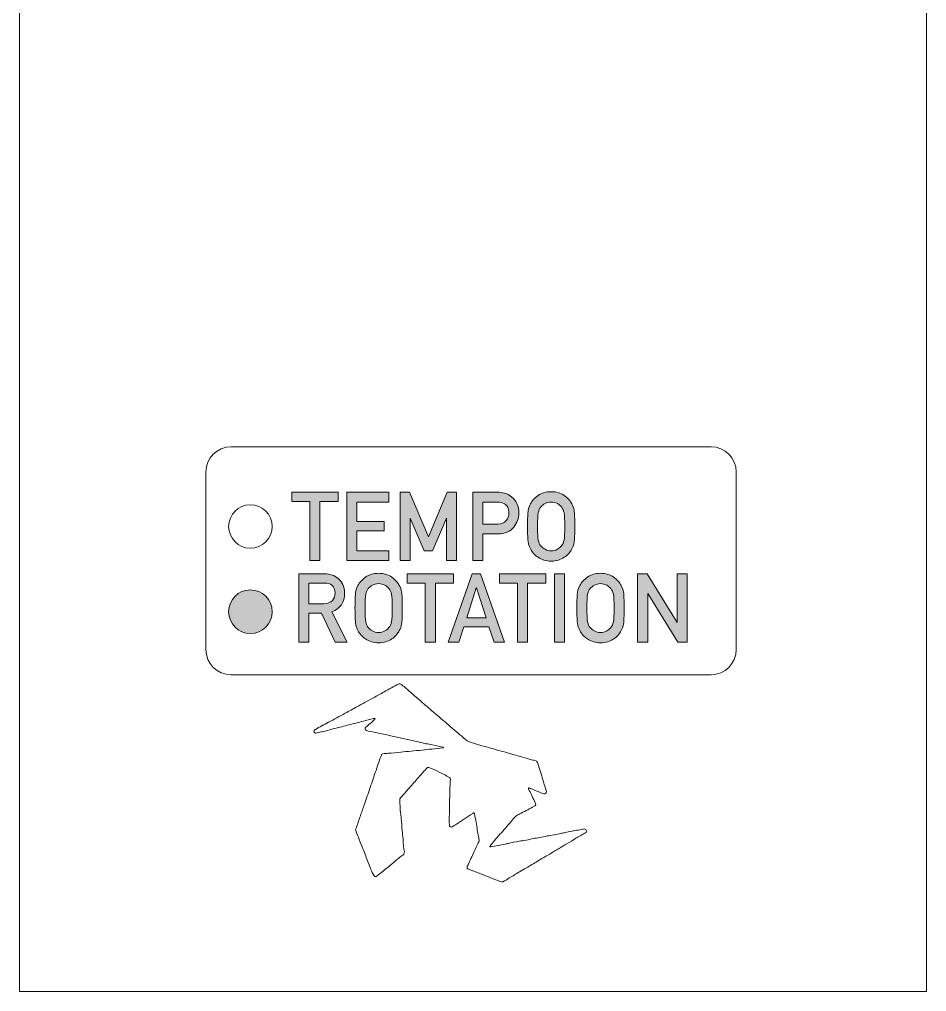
# Model space of a CAD drawing. Header units: millimetres. Extents: x -4 to 26, y -121 to 7.
# Drawn here: x -4.27 to 25.73, y -121.13 to -89.01 of the extents above; entities that cross this region are included whole.
import ezdxf

# ---------------------------------------------------------------- set-up
doc = ezdxf.new("R2010")
doc.units = ezdxf.units.MM
doc.header["$MEASUREMENT"] = 0
doc.layers.add('Layer 1', color=7, linetype='Continuous', lineweight=0)

# ---------------------------------------------------------------- blocks, each defined once
blk = doc.blocks.new('Block_9')
at = {"layer": 'Layer 1', "true_color": 0x231f20, "transparency": 33554687}
h = blk.add_hatch(color=250, dxfattribs=at)
h.dxf.hatch_style = 2
edge = h.paths.add_edge_path()
edge.add_spline(control_points=[(5.338, -104.933), (5.338, -104.933), (4.738, -104.933), (4.738, -104.933), (4.738, -104.933), (4.738, -104.63), (4.738, -104.63), (4.738, -104.63), (6.27, -104.63), (6.27, -104.63), (6.27, -104.63), (6.27, -104.933), (6.27, -104.933), (6.27, -104.933), (5.67, -104.933), (5.67, -104.933), (5.67, -104.933), (5.67, -106.89), (5.67, -106.89), (5.67, -106.89), (5.338, -106.89), (5.338, -106.89), (5.338, -106.89), (5.338, -104.933), (5.338, -104.933)], knot_values=[0, 0, 0, 0, 1, 1, 1, 2, 2, 2, 3, 3, 3, 4, 4, 4, 5, 5, 5, 6, 6, 6, 7, 7, 7, 8, 8, 8, 8], degree=3, periodic=0)
h = blk.add_hatch(color=250, dxfattribs=at)
h.dxf.hatch_style = 2
edge = h.paths.add_edge_path()
edge.add_spline(control_points=[(6.554, -104.63), (6.554, -104.63), (7.952, -104.63), (7.952, -104.63), (7.952, -104.63), (7.952, -104.952), (7.952, -104.952), (7.952, -104.952), (6.885, -104.952), (6.885, -104.952), (6.885, -104.952), (6.885, -105.599), (6.885, -105.599), (6.885, -105.599), (7.796, -105.599), (7.796, -105.599), (7.796, -105.599), (7.796, -105.903), (7.796, -105.903), (7.796, -105.903), (6.885, -105.903), (6.885, -105.903), (6.885, -105.903), (6.885, -106.568), (6.885, -106.568), (6.885, -106.568), (7.952, -106.568), (7.952, -106.568), (7.952, -106.568), (7.952, -106.89), (7.952, -106.89), (7.952, -106.89), (6.554, -106.89), (6.554, -106.89), (6.554, -106.89), (6.554, -104.63), (6.554, -104.63)], knot_values=[0, 0, 0, 0, 1, 1, 1, 2, 2, 2, 3, 3, 3, 4, 4, 4, 5, 5, 5, 6, 6, 6, 7, 7, 7, 8, 8, 8, 9, 9, 9, 10, 10, 10, 11, 11, 11, 12, 12, 12, 12], degree=3, periodic=0)
h = blk.add_hatch(color=250, dxfattribs=at)
h.dxf.hatch_style = 2
edge = h.paths.add_edge_path()
edge.add_spline(control_points=[(8.32, -104.63), (8.32, -104.63), (8.632, -104.63), (8.632, -104.63), (8.632, -104.63), (9.26, -106.103), (9.26, -106.103), (9.26, -106.103), (9.875, -104.63), (9.875, -104.63), (9.875, -104.63), (10.189, -104.63), (10.189, -104.63), (10.189, -104.63), (10.189, -106.89), (10.189, -106.89), (10.189, -106.89), (9.857, -106.89), (9.857, -106.89), (9.857, -106.89), (9.857, -105.481), (9.857, -105.481), (9.857, -105.481), (9.85, -105.481), (9.85, -105.481), (9.85, -105.481), (9.392, -106.566), (9.392, -106.566), (9.392, -106.566), (9.115, -106.566), (9.115, -106.566), (9.115, -106.566), (8.657, -105.481), (8.657, -105.481), (8.657, -105.481), (8.651, -105.481), (8.651, -105.481), (8.651, -105.481), (8.651, -106.89), (8.651, -106.89), (8.651, -106.89), (8.32, -106.89), (8.32, -106.89), (8.32, -106.89), (8.32, -104.63), (8.32, -104.63)], knot_values=[0, 0, 0, 0, 1, 1, 1, 2, 2, 2, 3, 3, 3, 4, 4, 4, 5, 5, 5, 6, 6, 6, 7, 7, 7, 8, 8, 8, 9, 9, 9, 10, 10, 10, 11, 11, 11, 12, 12, 12, 13, 13, 13, 14, 14, 14, 15, 15, 15, 15], degree=3, periodic=0)
h = blk.add_hatch(color=250, dxfattribs=at)
h.dxf.hatch_style = 2
edge = h.paths.add_edge_path()
edge.add_spline(control_points=[(11.057, -105.686), (11.057, -105.686), (11.549, -105.686), (11.549, -105.686), (11.672, -105.684), (11.765, -105.644), (11.827, -105.567), (11.887, -105.493), (11.916, -105.41), (11.916, -105.318), (11.916, -105.242), (11.904, -105.178), (11.88, -105.127), (11.855, -105.08), (11.82, -105.043), (11.775, -105.016), (11.706, -104.971), (11.627, -104.95), (11.537, -104.952), (11.537, -104.952), (11.057, -104.952), (11.057, -104.952), (11.057, -104.952), (11.057, -105.686), (11.057, -105.686)], knot_values=[0, 0, 0, 0, 1, 1, 1, 2, 2, 2, 3, 3, 3, 4, 4, 4, 5, 5, 5, 6, 6, 6, 7, 7, 7, 8, 8, 8, 8], degree=3, periodic=0)
edge = h.paths.add_edge_path()
edge.add_spline(control_points=[(10.726, -104.63), (10.726, -104.63), (11.519, -104.63), (11.519, -104.63), (11.605, -104.63), (11.689, -104.638), (11.769, -104.655), (11.849, -104.676), (11.93, -104.721), (12.012, -104.788), (12.081, -104.839), (12.137, -104.911), (12.18, -105.005), (12.225, -105.096), (12.248, -105.204), (12.248, -105.328), (12.248, -105.495), (12.19, -105.647), (12.076, -105.785), (11.959, -105.929), (11.788, -106.004), (11.562, -106.008), (11.562, -106.008), (11.057, -106.008), (11.057, -106.008), (11.057, -106.008), (11.057, -106.89), (11.057, -106.89), (11.057, -106.89), (10.726, -106.89), (10.726, -106.89), (10.726, -106.89), (10.726, -104.63), (10.726, -104.63)], knot_values=[0, 0, 0, 0, 1, 1, 1, 2, 2, 2, 3, 3, 3, 4, 4, 4, 5, 5, 5, 6, 6, 6, 7, 7, 7, 8, 8, 8, 9, 9, 9, 10, 10, 10, 11, 11, 11, 11], degree=3, periodic=0)
h = blk.add_hatch(color=250, dxfattribs=at)
h.dxf.hatch_style = 2
edge = h.paths.add_edge_path()
edge.add_spline(control_points=[(12.865, -105.76), (12.865, -105.983), (12.873, -106.133), (12.889, -106.212), (12.903, -106.291), (12.931, -106.355), (12.975, -106.403), (13.009, -106.45), (13.056, -106.488), (13.113, -106.516), (13.169, -106.551), (13.236, -106.568), (13.314, -106.568), (13.393, -106.568), (13.462, -106.551), (13.52, -106.516), (13.575, -106.488), (13.62, -106.45), (13.653, -106.403), (13.696, -106.355), (13.726, -106.291), (13.741, -106.212), (13.757, -106.133), (13.764, -105.983), (13.764, -105.76), (13.764, -105.537), (13.757, -105.386), (13.741, -105.305), (13.726, -105.228), (13.696, -105.166), (13.653, -105.117), (13.62, -105.07), (13.575, -105.031), (13.52, -105), (13.462, -104.97), (13.393, -104.954), (13.314, -104.952), (13.236, -104.954), (13.169, -104.97), (13.113, -105), (13.056, -105.031), (13.009, -105.07), (12.975, -105.117), (12.931, -105.166), (12.903, -105.228), (12.889, -105.305), (12.873, -105.386), (12.865, -105.537), (12.865, -105.76)], knot_values=[0, 0, 0, 0, 1, 1, 1, 2, 2, 2, 3, 3, 3, 4, 4, 4, 5, 5, 5, 6, 6, 6, 7, 7, 7, 8, 8, 8, 9, 9, 9, 10, 10, 10, 11, 11, 11, 12, 12, 12, 13, 13, 13, 14, 14, 14, 15, 15, 15, 16, 16, 16, 16], degree=3, periodic=0)
edge = h.paths.add_edge_path()
edge.add_spline(control_points=[(12.533, -105.76), (12.533, -105.497), (12.54, -105.321), (12.556, -105.232), (12.571, -105.143), (12.596, -105.071), (12.629, -105.016), (12.682, -104.912), (12.767, -104.819), (12.884, -104.738), (12.999, -104.655), (13.143, -104.613), (13.315, -104.611), (13.489, -104.613), (13.634, -104.656), (13.75, -104.738), (13.865, -104.82), (13.949, -104.913), (13.999, -105.018), (14.037, -105.072), (14.062, -105.144), (14.076, -105.233), (14.089, -105.322), (14.096, -105.497), (14.096, -105.76), (14.096, -106.018), (14.089, -106.193), (14.076, -106.284), (14.062, -106.375), (14.036, -106.448), (13.999, -106.503), (13.949, -106.607), (13.865, -106.699), (13.75, -106.779), (13.634, -106.861), (13.489, -106.905), (13.315, -106.909), (13.143, -106.905), (12.999, -106.861), (12.884, -106.779), (12.767, -106.699), (12.682, -106.607), (12.629, -106.503), (12.613, -106.469), (12.599, -106.436), (12.586, -106.405), (12.574, -106.373), (12.564, -106.333), (12.556, -106.284), (12.54, -106.193), (12.533, -106.018), (12.533, -105.76)], knot_values=[0, 0, 0, 0, 1, 1, 1, 2, 2, 2, 3, 3, 3, 4, 4, 4, 5, 5, 5, 6, 6, 6, 7, 7, 7, 8, 8, 8, 9, 9, 9, 10, 10, 10, 11, 11, 11, 12, 12, 12, 13, 13, 13, 14, 14, 14, 15, 15, 15, 16, 16, 16, 17, 17, 17, 17], degree=3, periodic=0)
at = {"layer": 'Layer 1'}
for points, knots in [([(5.338, -104.933), (5.338, -104.933), (4.738, -104.933), (4.738, -104.933), (4.738, -104.933), (4.738, -104.63), (4.738, -104.63), (4.738, -104.63), (6.27, -104.63), (6.27, -104.63), (6.27, -104.63), (6.27, -104.933), (6.27, -104.933), (6.27, -104.933), (5.67, -104.933), (5.67, -104.933), (5.67, -104.933), (5.67, -106.89), (5.67, -106.89), (5.67, -106.89), (5.338, -106.89), (5.338, -106.89), (5.338, -106.89), (5.338, -104.933), (5.338, -104.933)], [0, 0, 0, 0, 1, 1, 1, 2, 2, 2, 3, 3, 3, 4, 4, 4, 5, 5, 5, 6, 6, 6, 7, 7, 7, 8, 8, 8, 8]), ([(6.554, -104.63), (6.554, -104.63), (7.952, -104.63), (7.952, -104.63), (7.952, -104.63), (7.952, -104.952), (7.952, -104.952), (7.952, -104.952), (6.885, -104.952), (6.885, -104.952), (6.885, -104.952), (6.885, -105.599), (6.885, -105.599), (6.885, -105.599), (7.796, -105.599), (7.796, -105.599), (7.796, -105.599), (7.796, -105.903), (7.796, -105.903), (7.796, -105.903), (6.885, -105.903), (6.885, -105.903), (6.885, -105.903), (6.885, -106.568), (6.885, -106.568), (6.885, -106.568), (7.952, -106.568), (7.952, -106.568), (7.952, -106.568), (7.952, -106.89), (7.952, -106.89), (7.952, -106.89), (6.554, -106.89), (6.554, -106.89), (6.554, -106.89), (6.554, -104.63), (6.554, -104.63)], [0, 0, 0, 0, 1, 1, 1, 2, 2, 2, 3, 3, 3, 4, 4, 4, 5, 5, 5, 6, 6, 6, 7, 7, 7, 8, 8, 8, 9, 9, 9, 10, 10, 10, 11, 11, 11, 12, 12, 12, 12]), ([(8.32, -104.63), (8.32, -104.63), (8.632, -104.63), (8.632, -104.63), (8.632, -104.63), (9.26, -106.103), (9.26, -106.103), (9.26, -106.103), (9.875, -104.63), (9.875, -104.63), (9.875, -104.63), (10.189, -104.63), (10.189, -104.63), (10.189, -104.63), (10.189, -106.89), (10.189, -106.89), (10.189, -106.89), (9.857, -106.89), (9.857, -106.89), (9.857, -106.89), (9.857, -105.481), (9.857, -105.481), (9.857, -105.481), (9.85, -105.481), (9.85, -105.481), (9.85, -105.481), (9.392, -106.566), (9.392, -106.566), (9.392, -106.566), (9.115, -106.566), (9.115, -106.566), (9.115, -106.566), (8.657, -105.481), (8.657, -105.481), (8.657, -105.481), (8.651, -105.481), (8.651, -105.481), (8.651, -105.481), (8.651, -106.89), (8.651, -106.89), (8.651, -106.89), (8.32, -106.89), (8.32, -106.89), (8.32, -106.89), (8.32, -104.63), (8.32, -104.63)], [0, 0, 0, 0, 1, 1, 1, 2, 2, 2, 3, 3, 3, 4, 4, 4, 5, 5, 5, 6, 6, 6, 7, 7, 7, 8, 8, 8, 9, 9, 9, 10, 10, 10, 11, 11, 11, 12, 12, 12, 13, 13, 13, 14, 14, 14, 15, 15, 15, 15]), ([(10.726, -104.63), (10.726, -104.63), (11.519, -104.63), (11.519, -104.63), (11.605, -104.63), (11.689, -104.638), (11.769, -104.655), (11.849, -104.676), (11.93, -104.721), (12.012, -104.788), (12.081, -104.839), (12.137, -104.911), (12.18, -105.005), (12.225, -105.096), (12.248, -105.204), (12.248, -105.328), (12.248, -105.495), (12.19, -105.647), (12.076, -105.785), (11.959, -105.929), (11.788, -106.004), (11.562, -106.008), (11.562, -106.008), (11.057, -106.008), (11.057, -106.008), (11.057, -106.008), (11.057, -106.89), (11.057, -106.89), (11.057, -106.89), (10.726, -106.89), (10.726, -106.89), (10.726, -106.89), (10.726, -104.63), (10.726, -104.63)], [0, 0, 0, 0, 1, 1, 1, 2, 2, 2, 3, 3, 3, 4, 4, 4, 5, 5, 5, 6, 6, 6, 7, 7, 7, 8, 8, 8, 9, 9, 9, 10, 10, 10, 11, 11, 11, 11]), ([(12.533, -105.76), (12.533, -105.497), (12.54, -105.321), (12.556, -105.232), (12.571, -105.143), (12.596, -105.071), (12.629, -105.016), (12.682, -104.912), (12.767, -104.819), (12.884, -104.738), (12.999, -104.655), (13.143, -104.613), (13.315, -104.611), (13.489, -104.613), (13.634, -104.656), (13.75, -104.738), (13.865, -104.82), (13.949, -104.913), (13.999, -105.018), (14.037, -105.072), (14.062, -105.144), (14.076, -105.233), (14.089, -105.322), (14.096, -105.497), (14.096, -105.76), (14.096, -106.018), (14.089, -106.193), (14.076, -106.284), (14.062, -106.375), (14.036, -106.448), (13.999, -106.503), (13.949, -106.607), (13.865, -106.699), (13.75, -106.779), (13.634, -106.861), (13.489, -106.905), (13.315, -106.909), (13.143, -106.905), (12.999, -106.861), (12.884, -106.779), (12.767, -106.699), (12.682, -106.607), (12.629, -106.503), (12.613, -106.469), (12.599, -106.436), (12.586, -106.405), (12.574, -106.373), (12.564, -106.333), (12.556, -106.284), (12.54, -106.193), (12.533, -106.018), (12.533, -105.76)], [0, 0, 0, 0, 1, 1, 1, 2, 2, 2, 3, 3, 3, 4, 4, 4, 5, 5, 5, 6, 6, 6, 7, 7, 7, 8, 8, 8, 9, 9, 9, 10, 10, 10, 11, 11, 11, 12, 12, 12, 13, 13, 13, 14, 14, 14, 15, 15, 15, 16, 16, 16, 17, 17, 17, 17]), ([(11.057, -105.686), (11.057, -105.686), (11.549, -105.686), (11.549, -105.686), (11.672, -105.684), (11.765, -105.644), (11.827, -105.567), (11.887, -105.493), (11.916, -105.41), (11.916, -105.318), (11.916, -105.242), (11.904, -105.178), (11.88, -105.127), (11.855, -105.08), (11.82, -105.043), (11.775, -105.016), (11.706, -104.971), (11.627, -104.95), (11.537, -104.952), (11.537, -104.952), (11.057, -104.952), (11.057, -104.952), (11.057, -104.952), (11.057, -105.686), (11.057, -105.686)], [0, 0, 0, 0, 1, 1, 1, 2, 2, 2, 3, 3, 3, 4, 4, 4, 5, 5, 5, 6, 6, 6, 7, 7, 7, 8, 8, 8, 8]), ([(12.865, -105.76), (12.865, -105.983), (12.873, -106.133), (12.889, -106.212), (12.903, -106.291), (12.931, -106.355), (12.975, -106.403), (13.009, -106.45), (13.056, -106.488), (13.113, -106.516), (13.169, -106.551), (13.236, -106.568), (13.314, -106.568), (13.393, -106.568), (13.462, -106.551), (13.52, -106.516), (13.575, -106.488), (13.62, -106.45), (13.653, -106.403), (13.696, -106.355), (13.726, -106.291), (13.741, -106.212), (13.757, -106.133), (13.764, -105.983), (13.764, -105.76), (13.764, -105.537), (13.757, -105.386), (13.741, -105.305), (13.726, -105.228), (13.696, -105.166), (13.653, -105.117), (13.62, -105.07), (13.575, -105.031), (13.52, -105), (13.462, -104.97), (13.393, -104.954), (13.314, -104.952), (13.236, -104.954), (13.169, -104.97), (13.113, -105), (13.056, -105.031), (13.009, -105.07), (12.975, -105.117), (12.931, -105.166), (12.903, -105.228), (12.889, -105.305), (12.873, -105.386), (12.865, -105.537), (12.865, -105.76)], [0, 0, 0, 0, 1, 1, 1, 2, 2, 2, 3, 3, 3, 4, 4, 4, 5, 5, 5, 6, 6, 6, 7, 7, 7, 8, 8, 8, 9, 9, 9, 10, 10, 10, 11, 11, 11, 12, 12, 12, 13, 13, 13, 14, 14, 14, 15, 15, 15, 16, 16, 16, 16])]:
    blk.add_open_spline(points, degree=3, knots=knots, dxfattribs=at)
blk = doc.blocks.new('Block_10')
at = {"layer": 'Layer 1', "true_color": 0x231f20, "transparency": 33554687}
h = blk.add_hatch(color=250, dxfattribs=at)
h.dxf.hatch_style = 2
edge = h.paths.add_edge_path()
edge.add_spline(control_points=[(5.298, -108.319), (5.298, -108.319), (5.8, -108.319), (5.8, -108.319), (5.925, -108.317), (6.018, -108.279), (6.08, -108.207), (6.142, -108.139), (6.172, -108.056), (6.172, -107.958), (6.17, -107.84), (6.134, -107.754), (6.062, -107.701), (6.006, -107.655), (5.925, -107.631), (5.818, -107.631), (5.818, -107.631), (5.298, -107.631), (5.298, -107.631), (5.298, -107.631), (5.298, -108.319), (5.298, -108.319)], knot_values=[0, 0, 0, 0, 1, 1, 1, 2, 2, 2, 3, 3, 3, 4, 4, 4, 5, 5, 5, 6, 6, 6, 7, 7, 7, 7], degree=3, periodic=0)
edge = h.paths.add_edge_path()
edge.add_spline(control_points=[(4.966, -107.328), (4.966, -107.328), (5.822, -107.328), (5.822, -107.328), (6.004, -107.328), (6.153, -107.377), (6.268, -107.477), (6.407, -107.589), (6.479, -107.75), (6.485, -107.959), (6.481, -108.266), (6.34, -108.474), (6.062, -108.585), (6.062, -108.585), (6.569, -109.588), (6.569, -109.588), (6.569, -109.588), (6.175, -109.588), (6.175, -109.588), (6.175, -109.588), (5.722, -108.622), (5.722, -108.622), (5.722, -108.622), (5.298, -108.622), (5.298, -108.622), (5.298, -108.622), (5.298, -109.588), (5.298, -109.588), (5.298, -109.588), (4.966, -109.588), (4.966, -109.588), (4.966, -109.588), (4.966, -107.328), (4.966, -107.328)], knot_values=[0, 0, 0, 0, 1, 1, 1, 2, 2, 2, 3, 3, 3, 4, 4, 4, 5, 5, 5, 6, 6, 6, 7, 7, 7, 8, 8, 8, 9, 9, 9, 10, 10, 10, 11, 11, 11, 11], degree=3, periodic=0)
h = blk.add_hatch(color=250, dxfattribs=at)
h.dxf.hatch_style = 2
edge = h.paths.add_edge_path()
edge.add_spline(control_points=[(7.159, -108.458), (7.159, -108.681), (7.168, -108.831), (7.184, -108.91), (7.197, -108.989), (7.226, -109.052), (7.269, -109.101), (7.304, -109.148), (7.35, -109.185), (7.408, -109.214), (7.464, -109.249), (7.531, -109.266), (7.609, -109.266), (7.688, -109.266), (7.757, -109.249), (7.815, -109.214), (7.87, -109.185), (7.915, -109.148), (7.948, -109.101), (7.991, -109.052), (8.02, -108.989), (8.036, -108.91), (8.051, -108.831), (8.059, -108.681), (8.059, -108.458), (8.059, -108.235), (8.051, -108.084), (8.036, -108.003), (8.02, -107.926), (7.991, -107.864), (7.948, -107.815), (7.915, -107.768), (7.87, -107.729), (7.815, -107.698), (7.757, -107.668), (7.688, -107.652), (7.609, -107.65), (7.531, -107.652), (7.464, -107.668), (7.408, -107.698), (7.35, -107.729), (7.304, -107.768), (7.269, -107.815), (7.226, -107.864), (7.197, -107.926), (7.184, -108.003), (7.168, -108.084), (7.159, -108.235), (7.159, -108.458)], knot_values=[0, 0, 0, 0, 1, 1, 1, 2, 2, 2, 3, 3, 3, 4, 4, 4, 5, 5, 5, 6, 6, 6, 7, 7, 7, 8, 8, 8, 9, 9, 9, 10, 10, 10, 11, 11, 11, 12, 12, 12, 13, 13, 13, 14, 14, 14, 15, 15, 15, 16, 16, 16, 16], degree=3, periodic=0)
edge = h.paths.add_edge_path()
edge.add_spline(control_points=[(6.828, -108.458), (6.828, -108.195), (6.835, -108.019), (6.85, -107.93), (6.866, -107.841), (6.891, -107.769), (6.924, -107.714), (6.977, -107.61), (7.062, -107.517), (7.179, -107.436), (7.294, -107.353), (7.438, -107.311), (7.61, -107.309), (7.784, -107.311), (7.929, -107.354), (8.045, -107.436), (8.16, -107.518), (8.243, -107.611), (8.294, -107.715), (8.331, -107.77), (8.357, -107.842), (8.371, -107.931), (8.384, -108.02), (8.39, -108.195), (8.39, -108.458), (8.39, -108.716), (8.384, -108.891), (8.371, -108.982), (8.357, -109.073), (8.331, -109.146), (8.294, -109.201), (8.243, -109.305), (8.16, -109.397), (8.045, -109.477), (7.929, -109.559), (7.784, -109.603), (7.61, -109.607), (7.438, -109.603), (7.294, -109.559), (7.179, -109.477), (7.062, -109.397), (6.977, -109.305), (6.924, -109.201), (6.908, -109.166), (6.893, -109.134), (6.881, -109.103), (6.868, -109.071), (6.858, -109.03), (6.85, -108.982), (6.835, -108.891), (6.828, -108.716), (6.828, -108.458)], knot_values=[0, 0, 0, 0, 1, 1, 1, 2, 2, 2, 3, 3, 3, 4, 4, 4, 5, 5, 5, 6, 6, 6, 7, 7, 7, 8, 8, 8, 9, 9, 9, 10, 10, 10, 11, 11, 11, 12, 12, 12, 13, 13, 13, 14, 14, 14, 15, 15, 15, 16, 16, 16, 17, 17, 17, 17], degree=3, periodic=0)
h = blk.add_hatch(color=250, dxfattribs=at)
h.dxf.hatch_style = 2
edge = h.paths.add_edge_path()
edge.add_spline(control_points=[(9.153, -107.631), (9.153, -107.631), (8.553, -107.631), (8.553, -107.631), (8.553, -107.631), (8.553, -107.328), (8.553, -107.328), (8.553, -107.328), (10.085, -107.328), (10.085, -107.328), (10.085, -107.328), (10.085, -107.631), (10.085, -107.631), (10.085, -107.631), (9.485, -107.631), (9.485, -107.631), (9.485, -107.631), (9.485, -109.588), (9.485, -109.588), (9.485, -109.588), (9.153, -109.588), (9.153, -109.588), (9.153, -109.588), (9.153, -107.631), (9.153, -107.631)], knot_values=[0, 0, 0, 0, 1, 1, 1, 2, 2, 2, 3, 3, 3, 4, 4, 4, 5, 5, 5, 6, 6, 6, 7, 7, 7, 8, 8, 8, 8], degree=3, periodic=0)
h = blk.add_hatch(color=250, dxfattribs=at)
h.dxf.hatch_style = 2
edge = h.paths.add_edge_path()
edge.add_spline(control_points=[(11.161, -108.779), (11.161, -108.779), (10.844, -107.79), (10.844, -107.79), (10.844, -107.79), (10.838, -107.79), (10.838, -107.79), (10.838, -107.79), (10.521, -108.779), (10.521, -108.779), (10.521, -108.779), (11.161, -108.779), (11.161, -108.779)], knot_values=[0, 0, 0, 0, 1, 1, 1, 2, 2, 2, 3, 3, 3, 4, 4, 4, 4], degree=3, periodic=0)
edge = h.paths.add_edge_path()
edge.add_spline(control_points=[(11.255, -109.082), (11.255, -109.082), (10.425, -109.082), (10.425, -109.082), (10.425, -109.082), (10.257, -109.588), (10.257, -109.588), (10.257, -109.588), (9.905, -109.588), (9.905, -109.588), (9.905, -109.588), (10.701, -107.328), (10.701, -107.328), (10.701, -107.328), (10.979, -107.328), (10.979, -107.328), (10.979, -107.328), (11.775, -109.588), (11.775, -109.588), (11.775, -109.588), (11.425, -109.588), (11.425, -109.588), (11.425, -109.588), (11.255, -109.082), (11.255, -109.082)], knot_values=[0, 0, 0, 0, 1, 1, 1, 2, 2, 2, 3, 3, 3, 4, 4, 4, 5, 5, 5, 6, 6, 6, 7, 7, 7, 8, 8, 8, 8], degree=3, periodic=0)
h = blk.add_hatch(color=250, dxfattribs=at)
h.dxf.hatch_style = 2
edge = h.paths.add_edge_path()
edge.add_spline(control_points=[(12.206, -107.631), (12.206, -107.631), (11.606, -107.631), (11.606, -107.631), (11.606, -107.631), (11.606, -107.328), (11.606, -107.328), (11.606, -107.328), (13.138, -107.328), (13.138, -107.328), (13.138, -107.328), (13.138, -107.631), (13.138, -107.631), (13.138, -107.631), (12.537, -107.631), (12.537, -107.631), (12.537, -107.631), (12.537, -109.588), (12.537, -109.588), (12.537, -109.588), (12.206, -109.588), (12.206, -109.588), (12.206, -109.588), (12.206, -107.631), (12.206, -107.631)], knot_values=[0, 0, 0, 0, 1, 1, 1, 2, 2, 2, 3, 3, 3, 4, 4, 4, 5, 5, 5, 6, 6, 6, 7, 7, 7, 8, 8, 8, 8], degree=3, periodic=0)
h = blk.add_hatch(color=250, dxfattribs=at)
h.dxf.hatch_style = 2
edge = h.paths.add_edge_path()
edge.add_spline(control_points=[(13.421, -107.328), (13.421, -107.328), (13.753, -107.328), (13.753, -107.328), (13.753, -107.328), (13.753, -109.588), (13.753, -109.588), (13.753, -109.588), (13.421, -109.588), (13.421, -109.588), (13.421, -109.588), (13.421, -107.328), (13.421, -107.328)], knot_values=[0, 0, 0, 0, 1, 1, 1, 2, 2, 2, 3, 3, 3, 4, 4, 4, 4], degree=3, periodic=0)
h = blk.add_hatch(color=250, dxfattribs=at)
h.dxf.hatch_style = 2
edge = h.paths.add_edge_path()
edge.add_spline(control_points=[(14.497, -108.458), (14.497, -108.681), (14.505, -108.831), (14.521, -108.91), (14.535, -108.989), (14.564, -109.052), (14.607, -109.101), (14.642, -109.148), (14.688, -109.185), (14.745, -109.214), (14.802, -109.249), (14.869, -109.266), (14.947, -109.266), (15.026, -109.266), (15.095, -109.249), (15.153, -109.214), (15.208, -109.185), (15.252, -109.148), (15.285, -109.101), (15.328, -109.052), (15.358, -108.989), (15.374, -108.91), (15.389, -108.831), (15.396, -108.681), (15.396, -108.458), (15.396, -108.235), (15.389, -108.084), (15.374, -108.003), (15.358, -107.926), (15.328, -107.864), (15.285, -107.815), (15.252, -107.768), (15.208, -107.729), (15.153, -107.698), (15.095, -107.668), (15.026, -107.652), (14.947, -107.65), (14.869, -107.652), (14.802, -107.668), (14.745, -107.698), (14.688, -107.729), (14.642, -107.768), (14.607, -107.815), (14.564, -107.864), (14.535, -107.926), (14.521, -108.003), (14.505, -108.084), (14.497, -108.235), (14.497, -108.458)], knot_values=[0, 0, 0, 0, 1, 1, 1, 2, 2, 2, 3, 3, 3, 4, 4, 4, 5, 5, 5, 6, 6, 6, 7, 7, 7, 8, 8, 8, 9, 9, 9, 10, 10, 10, 11, 11, 11, 12, 12, 12, 13, 13, 13, 14, 14, 14, 15, 15, 15, 16, 16, 16, 16], degree=3, periodic=0)
edge = h.paths.add_edge_path()
edge.add_spline(control_points=[(14.166, -108.458), (14.166, -108.195), (14.173, -108.019), (14.188, -107.93), (14.204, -107.841), (14.229, -107.769), (14.262, -107.714), (14.315, -107.61), (14.4, -107.517), (14.517, -107.436), (14.632, -107.353), (14.775, -107.311), (14.948, -107.309), (15.122, -107.311), (15.267, -107.354), (15.383, -107.436), (15.498, -107.518), (15.581, -107.611), (15.632, -107.715), (15.669, -107.77), (15.694, -107.842), (15.709, -107.931), (15.721, -108.02), (15.728, -108.195), (15.728, -108.458), (15.728, -108.716), (15.721, -108.891), (15.709, -108.982), (15.694, -109.073), (15.669, -109.146), (15.632, -109.201), (15.581, -109.305), (15.498, -109.397), (15.383, -109.477), (15.267, -109.559), (15.122, -109.603), (14.948, -109.607), (14.775, -109.603), (14.632, -109.559), (14.517, -109.477), (14.4, -109.397), (14.315, -109.305), (14.262, -109.201), (14.245, -109.166), (14.231, -109.134), (14.218, -109.103), (14.206, -109.071), (14.196, -109.03), (14.188, -108.982), (14.173, -108.891), (14.166, -108.716), (14.166, -108.458)], knot_values=[0, 0, 0, 0, 1, 1, 1, 2, 2, 2, 3, 3, 3, 4, 4, 4, 5, 5, 5, 6, 6, 6, 7, 7, 7, 8, 8, 8, 9, 9, 9, 10, 10, 10, 11, 11, 11, 12, 12, 12, 13, 13, 13, 14, 14, 14, 15, 15, 15, 16, 16, 16, 17, 17, 17, 17], degree=3, periodic=0)
h = blk.add_hatch(color=250, dxfattribs=at)
h.dxf.hatch_style = 2
edge = h.paths.add_edge_path()
edge.add_spline(control_points=[(16.176, -107.328), (16.176, -107.328), (16.489, -107.328), (16.489, -107.328), (16.489, -107.328), (17.48, -108.935), (17.48, -108.935), (17.48, -108.935), (17.486, -108.935), (17.486, -108.935), (17.486, -108.935), (17.486, -107.328), (17.486, -107.328), (17.486, -107.328), (17.818, -107.328), (17.818, -107.328), (17.818, -107.328), (17.818, -109.588), (17.818, -109.588), (17.818, -109.588), (17.504, -109.588), (17.504, -109.588), (17.504, -109.588), (16.514, -107.981), (16.514, -107.981), (16.514, -107.981), (16.508, -107.981), (16.508, -107.981), (16.508, -107.981), (16.508, -109.588), (16.508, -109.588), (16.508, -109.588), (16.176, -109.588), (16.176, -109.588), (16.176, -109.588), (16.176, -107.328), (16.176, -107.328)], knot_values=[0, 0, 0, 0, 1, 1, 1, 2, 2, 2, 3, 3, 3, 4, 4, 4, 5, 5, 5, 6, 6, 6, 7, 7, 7, 8, 8, 8, 9, 9, 9, 10, 10, 10, 11, 11, 11, 12, 12, 12, 12], degree=3, periodic=0)
at = {"layer": 'Layer 1'}
for points, knots in [([(4.966, -107.328), (4.966, -107.328), (5.822, -107.328), (5.822, -107.328), (6.004, -107.328), (6.153, -107.377), (6.268, -107.477), (6.407, -107.589), (6.479, -107.75), (6.485, -107.959), (6.481, -108.266), (6.34, -108.474), (6.062, -108.585), (6.062, -108.585), (6.569, -109.588), (6.569, -109.588), (6.569, -109.588), (6.175, -109.588), (6.175, -109.588), (6.175, -109.588), (5.722, -108.622), (5.722, -108.622), (5.722, -108.622), (5.298, -108.622), (5.298, -108.622), (5.298, -108.622), (5.298, -109.588), (5.298, -109.588), (5.298, -109.588), (4.966, -109.588), (4.966, -109.588), (4.966, -109.588), (4.966, -107.328), (4.966, -107.328)], [0, 0, 0, 0, 1, 1, 1, 2, 2, 2, 3, 3, 3, 4, 4, 4, 5, 5, 5, 6, 6, 6, 7, 7, 7, 8, 8, 8, 9, 9, 9, 10, 10, 10, 11, 11, 11, 11]), ([(6.828, -108.458), (6.828, -108.195), (6.835, -108.019), (6.85, -107.93), (6.866, -107.841), (6.891, -107.769), (6.924, -107.714), (6.977, -107.61), (7.062, -107.517), (7.179, -107.436), (7.294, -107.353), (7.438, -107.311), (7.61, -107.309), (7.784, -107.311), (7.929, -107.354), (8.045, -107.436), (8.16, -107.518), (8.243, -107.611), (8.294, -107.715), (8.331, -107.77), (8.357, -107.842), (8.371, -107.931), (8.384, -108.02), (8.39, -108.195), (8.39, -108.458), (8.39, -108.716), (8.384, -108.891), (8.371, -108.982), (8.357, -109.073), (8.331, -109.146), (8.294, -109.201), (8.243, -109.305), (8.16, -109.397), (8.045, -109.477), (7.929, -109.559), (7.784, -109.603), (7.61, -109.607), (7.438, -109.603), (7.294, -109.559), (7.179, -109.477), (7.062, -109.397), (6.977, -109.305), (6.924, -109.201), (6.908, -109.166), (6.893, -109.134), (6.881, -109.103), (6.868, -109.071), (6.858, -109.03), (6.85, -108.982), (6.835, -108.891), (6.828, -108.716), (6.828, -108.458)], [0, 0, 0, 0, 1, 1, 1, 2, 2, 2, 3, 3, 3, 4, 4, 4, 5, 5, 5, 6, 6, 6, 7, 7, 7, 8, 8, 8, 9, 9, 9, 10, 10, 10, 11, 11, 11, 12, 12, 12, 13, 13, 13, 14, 14, 14, 15, 15, 15, 16, 16, 16, 17, 17, 17, 17]), ([(9.153, -107.631), (9.153, -107.631), (8.553, -107.631), (8.553, -107.631), (8.553, -107.631), (8.553, -107.328), (8.553, -107.328), (8.553, -107.328), (10.085, -107.328), (10.085, -107.328), (10.085, -107.328), (10.085, -107.631), (10.085, -107.631), (10.085, -107.631), (9.485, -107.631), (9.485, -107.631), (9.485, -107.631), (9.485, -109.588), (9.485, -109.588), (9.485, -109.588), (9.153, -109.588), (9.153, -109.588), (9.153, -109.588), (9.153, -107.631), (9.153, -107.631)], [0, 0, 0, 0, 1, 1, 1, 2, 2, 2, 3, 3, 3, 4, 4, 4, 5, 5, 5, 6, 6, 6, 7, 7, 7, 8, 8, 8, 8]), ([(11.255, -109.082), (11.255, -109.082), (10.425, -109.082), (10.425, -109.082), (10.425, -109.082), (10.257, -109.588), (10.257, -109.588), (10.257, -109.588), (9.905, -109.588), (9.905, -109.588), (9.905, -109.588), (10.701, -107.328), (10.701, -107.328), (10.701, -107.328), (10.979, -107.328), (10.979, -107.328), (10.979, -107.328), (11.775, -109.588), (11.775, -109.588), (11.775, -109.588), (11.425, -109.588), (11.425, -109.588), (11.425, -109.588), (11.255, -109.082), (11.255, -109.082)], [0, 0, 0, 0, 1, 1, 1, 2, 2, 2, 3, 3, 3, 4, 4, 4, 5, 5, 5, 6, 6, 6, 7, 7, 7, 8, 8, 8, 8]), ([(12.206, -107.631), (12.206, -107.631), (11.606, -107.631), (11.606, -107.631), (11.606, -107.631), (11.606, -107.328), (11.606, -107.328), (11.606, -107.328), (13.138, -107.328), (13.138, -107.328), (13.138, -107.328), (13.138, -107.631), (13.138, -107.631), (13.138, -107.631), (12.537, -107.631), (12.537, -107.631), (12.537, -107.631), (12.537, -109.588), (12.537, -109.588), (12.537, -109.588), (12.206, -109.588), (12.206, -109.588), (12.206, -109.588), (12.206, -107.631), (12.206, -107.631)], [0, 0, 0, 0, 1, 1, 1, 2, 2, 2, 3, 3, 3, 4, 4, 4, 5, 5, 5, 6, 6, 6, 7, 7, 7, 8, 8, 8, 8]), ([(13.421, -107.328), (13.421, -107.328), (13.753, -107.328), (13.753, -107.328), (13.753, -107.328), (13.753, -109.588), (13.753, -109.588), (13.753, -109.588), (13.421, -109.588), (13.421, -109.588), (13.421, -109.588), (13.421, -107.328), (13.421, -107.328)], [0, 0, 0, 0, 1, 1, 1, 2, 2, 2, 3, 3, 3, 4, 4, 4, 4]), ([(14.166, -108.458), (14.166, -108.195), (14.173, -108.019), (14.188, -107.93), (14.204, -107.841), (14.229, -107.769), (14.262, -107.714), (14.315, -107.61), (14.4, -107.517), (14.517, -107.436), (14.632, -107.353), (14.775, -107.311), (14.948, -107.309), (15.122, -107.311), (15.267, -107.354), (15.383, -107.436), (15.498, -107.518), (15.581, -107.611), (15.632, -107.715), (15.669, -107.77), (15.694, -107.842), (15.709, -107.931), (15.721, -108.02), (15.728, -108.195), (15.728, -108.458), (15.728, -108.716), (15.721, -108.891), (15.709, -108.982), (15.694, -109.073), (15.669, -109.146), (15.632, -109.201), (15.581, -109.305), (15.498, -109.397), (15.383, -109.477), (15.267, -109.559), (15.122, -109.603), (14.948, -109.607), (14.775, -109.603), (14.632, -109.559), (14.517, -109.477), (14.4, -109.397), (14.315, -109.305), (14.262, -109.201), (14.245, -109.166), (14.231, -109.134), (14.218, -109.103), (14.206, -109.071), (14.196, -109.03), (14.188, -108.982), (14.173, -108.891), (14.166, -108.716), (14.166, -108.458)], [0, 0, 0, 0, 1, 1, 1, 2, 2, 2, 3, 3, 3, 4, 4, 4, 5, 5, 5, 6, 6, 6, 7, 7, 7, 8, 8, 8, 9, 9, 9, 10, 10, 10, 11, 11, 11, 12, 12, 12, 13, 13, 13, 14, 14, 14, 15, 15, 15, 16, 16, 16, 17, 17, 17, 17]), ([(16.176, -107.328), (16.176, -107.328), (16.489, -107.328), (16.489, -107.328), (16.489, -107.328), (17.48, -108.935), (17.48, -108.935), (17.48, -108.935), (17.486, -108.935), (17.486, -108.935), (17.486, -108.935), (17.486, -107.328), (17.486, -107.328), (17.486, -107.328), (17.818, -107.328), (17.818, -107.328), (17.818, -107.328), (17.818, -109.588), (17.818, -109.588), (17.818, -109.588), (17.504, -109.588), (17.504, -109.588), (17.504, -109.588), (16.514, -107.981), (16.514, -107.981), (16.514, -107.981), (16.508, -107.981), (16.508, -107.981), (16.508, -107.981), (16.508, -109.588), (16.508, -109.588), (16.508, -109.588), (16.176, -109.588), (16.176, -109.588), (16.176, -109.588), (16.176, -107.328), (16.176, -107.328)], [0, 0, 0, 0, 1, 1, 1, 2, 2, 2, 3, 3, 3, 4, 4, 4, 5, 5, 5, 6, 6, 6, 7, 7, 7, 8, 8, 8, 9, 9, 9, 10, 10, 10, 11, 11, 11, 12, 12, 12, 12]), ([(5.298, -108.319), (5.298, -108.319), (5.8, -108.319), (5.8, -108.319), (5.925, -108.317), (6.018, -108.279), (6.08, -108.207), (6.142, -108.139), (6.172, -108.056), (6.172, -107.958), (6.17, -107.84), (6.134, -107.754), (6.062, -107.701), (6.006, -107.655), (5.925, -107.631), (5.818, -107.631), (5.818, -107.631), (5.298, -107.631), (5.298, -107.631), (5.298, -107.631), (5.298, -108.319), (5.298, -108.319)], [0, 0, 0, 0, 1, 1, 1, 2, 2, 2, 3, 3, 3, 4, 4, 4, 5, 5, 5, 6, 6, 6, 7, 7, 7, 7]), ([(7.159, -108.458), (7.159, -108.681), (7.168, -108.831), (7.184, -108.91), (7.197, -108.989), (7.226, -109.052), (7.269, -109.101), (7.304, -109.148), (7.35, -109.185), (7.408, -109.214), (7.464, -109.249), (7.531, -109.266), (7.609, -109.266), (7.688, -109.266), (7.757, -109.249), (7.815, -109.214), (7.87, -109.185), (7.915, -109.148), (7.948, -109.101), (7.991, -109.052), (8.02, -108.989), (8.036, -108.91), (8.051, -108.831), (8.059, -108.681), (8.059, -108.458), (8.059, -108.235), (8.051, -108.084), (8.036, -108.003), (8.02, -107.926), (7.991, -107.864), (7.948, -107.815), (7.915, -107.768), (7.87, -107.729), (7.815, -107.698), (7.757, -107.668), (7.688, -107.652), (7.609, -107.65), (7.531, -107.652), (7.464, -107.668), (7.408, -107.698), (7.35, -107.729), (7.304, -107.768), (7.269, -107.815), (7.226, -107.864), (7.197, -107.926), (7.184, -108.003), (7.168, -108.084), (7.159, -108.235), (7.159, -108.458)], [0, 0, 0, 0, 1, 1, 1, 2, 2, 2, 3, 3, 3, 4, 4, 4, 5, 5, 5, 6, 6, 6, 7, 7, 7, 8, 8, 8, 9, 9, 9, 10, 10, 10, 11, 11, 11, 12, 12, 12, 13, 13, 13, 14, 14, 14, 15, 15, 15, 16, 16, 16, 16]), ([(11.161, -108.779), (11.161, -108.779), (10.844, -107.79), (10.844, -107.79), (10.844, -107.79), (10.838, -107.79), (10.838, -107.79), (10.838, -107.79), (10.521, -108.779), (10.521, -108.779), (10.521, -108.779), (11.161, -108.779), (11.161, -108.779)], [0, 0, 0, 0, 1, 1, 1, 2, 2, 2, 3, 3, 3, 4, 4, 4, 4]), ([(14.497, -108.458), (14.497, -108.681), (14.505, -108.831), (14.521, -108.91), (14.535, -108.989), (14.564, -109.052), (14.607, -109.101), (14.642, -109.148), (14.688, -109.185), (14.745, -109.214), (14.802, -109.249), (14.869, -109.266), (14.947, -109.266), (15.026, -109.266), (15.095, -109.249), (15.153, -109.214), (15.208, -109.185), (15.252, -109.148), (15.285, -109.101), (15.328, -109.052), (15.358, -108.989), (15.374, -108.91), (15.389, -108.831), (15.396, -108.681), (15.396, -108.458), (15.396, -108.235), (15.389, -108.084), (15.374, -108.003), (15.358, -107.926), (15.328, -107.864), (15.285, -107.815), (15.252, -107.768), (15.208, -107.729), (15.153, -107.698), (15.095, -107.668), (15.026, -107.652), (14.947, -107.65), (14.869, -107.652), (14.802, -107.668), (14.745, -107.698), (14.688, -107.729), (14.642, -107.768), (14.607, -107.815), (14.564, -107.864), (14.535, -107.926), (14.521, -108.003), (14.505, -108.084), (14.497, -108.235), (14.497, -108.458)], [0, 0, 0, 0, 1, 1, 1, 2, 2, 2, 3, 3, 3, 4, 4, 4, 5, 5, 5, 6, 6, 6, 7, 7, 7, 8, 8, 8, 9, 9, 9, 10, 10, 10, 11, 11, 11, 12, 12, 12, 13, 13, 13, 14, 14, 14, 15, 15, 15, 16, 16, 16, 16])]:
    blk.add_open_spline(points, degree=3, knots=knots, dxfattribs=at)
blk = doc.blocks.new('Block_8')
at = {"layer": 'Layer 1'}
blk.add_open_spline([(18.602, -110.663), (18.602, -110.663), (2.732, -110.663), (2.732, -110.663), (2.272, -110.663), (1.897, -110.287), (1.897, -109.828), (1.897, -109.828), (1.897, -103.962), (1.897, -103.962), (1.897, -103.503), (2.272, -103.128), (2.732, -103.128), (2.732, -103.128), (18.602, -103.128), (18.602, -103.128), (19.062, -103.128), (19.437, -103.503), (19.437, -103.962), (19.437, -103.962), (19.437, -109.828), (19.437, -109.828), (19.437, -110.287), (19.062, -110.663), (18.602, -110.663)], degree=3, knots=[0, 0, 0, 0, 1, 1, 1, 2, 2, 2, 3, 3, 3, 4, 4, 4, 5, 5, 5, 6, 6, 6, 7, 7, 7, 8, 8, 8, 8], dxfattribs=at)
for name in ['Block_9', 'Block_10']:
    blk.add_blockref(name, (0, 0), dxfattribs=at)

msp = doc.modelspace()

# ---------------------------------------------------------------- hatches: boundary and pattern name
at = {"layer": 'Layer 1', "true_color": 0x231f20, "transparency": 33554687}
h = msp.add_hatch(color=250, dxfattribs=at)
h.dxf.hatch_style = 2
edge = h.paths.add_edge_path()
edge.add_arc((3.368, -108.577), 0.719, 0, 360)

# ---------------------------------------------------------------- linework, layer by layer
at = {"layer": 'Layer 1', "color": 240, "lineweight": 15, "true_color": 0xed1c24}
msp.add_lwpolyline([(25.73, -121.13), (-4.27, -121.13), (-4.27, 7.37), (25.73, 7.37)], close=True, dxfattribs=at)
at = {"layer": 'Layer 1', "color": 250, "lineweight": 0, "true_color": 0x231f20}
for centre in [(3.368, -105.761), (3.368, -108.577)]:
    msp.add_circle(centre, 0.719, dxfattribs=at)
at = {"layer": 'Layer 1', "color": 18, "lineweight": 5, "true_color": 0x000000}
msp.add_open_spline([(14.477, -115.796), (14.454, -115.758), (14.417, -115.746), (14.375, -115.762), (14.361, -115.766), (14.348, -115.772), (14.334, -115.774), (14.257, -115.787), (14.179, -115.798), (14.101, -115.812), (13.984, -115.833), (13.866, -115.857), (13.749, -115.88), (13.712, -115.888), (13.674, -115.895), (13.636, -115.902), (13.561, -115.918), (13.487, -115.936), (13.411, -115.95), (13.335, -115.965), (13.258, -115.975), (13.183, -115.989), (13.103, -116.004), (13.024, -116.023), (12.945, -116.038), (12.872, -116.052), (12.798, -116.063), (12.725, -116.076), (12.647, -116.092), (12.57, -116.112), (12.492, -116.126), (12.413, -116.141), (12.333, -116.149), (12.255, -116.163), (12.134, -116.185), (12.013, -116.209), (11.894, -116.233), (11.858, -116.24), (11.824, -116.247), (11.789, -116.254), (11.712, -116.27), (11.636, -116.287), (11.56, -116.302), (11.479, -116.32), (11.398, -116.335), (11.317, -116.351), (11.307, -116.353), (11.295, -116.35), (11.284, -116.35), (11.288, -116.341), (11.29, -116.329), (11.297, -116.321), (11.346, -116.26), (11.394, -116.197), (11.445, -116.137), (11.564, -116.001), (11.682, -115.864), (11.802, -115.729), (11.862, -115.659), (11.925, -115.592), (11.987, -115.523), (11.993, -115.516), (11.996, -115.507), (12.001, -115.501), (12.049, -115.444), (12.093, -115.384), (12.147, -115.333), (12.182, -115.3), (12.232, -115.28), (12.276, -115.257), (12.416, -115.184), (12.558, -115.113), (12.698, -115.04), (12.837, -114.967), (12.834, -114.97), (12.763, -114.836), (12.694, -114.703), (12.633, -114.566), (12.569, -114.43), (12.565, -114.423), (12.568, -114.411), (12.568, -114.401), (12.577, -114.402), (12.586, -114.401), (12.593, -114.404), (12.628, -114.418), (12.663, -114.431), (12.696, -114.445), (12.822, -114.497), (12.948, -114.55), (13.075, -114.599), (13.09, -114.605), (13.118, -114.6), (13.13, -114.589), (13.146, -114.574), (13.164, -114.547), (13.161, -114.528), (13.152, -114.478), (13.133, -114.43), (13.117, -114.382), (13.098, -114.322), (13.076, -114.263), (13.058, -114.204), (13.032, -114.114), (13.01, -114.023), (12.982, -113.933), (12.957, -113.844), (12.93, -113.756), (12.899, -113.669), (12.872, -113.6), (12.878, -113.506), (12.773, -113.491), (12.753, -113.488), (12.732, -113.487), (12.713, -113.482), (12.596, -113.448), (12.479, -113.413), (12.362, -113.379), (12.292, -113.359), (12.221, -113.344), (12.151, -113.323), (12.059, -113.297), (11.967, -113.265), (11.875, -113.239), (11.779, -113.212), (11.682, -113.191), (11.585, -113.164), (11.468, -113.132), (11.352, -113.096), (11.234, -113.062), (11.163, -113.042), (11.092, -113.025), (11.02, -113.005), (10.928, -112.979), (10.837, -112.943), (10.743, -112.923), (10.645, -112.902), (10.557, -112.868), (10.481, -112.802), (10.401, -112.73), (10.318, -112.661), (10.237, -112.591), (10.154, -112.52), (10.072, -112.45), (9.989, -112.378), (9.907, -112.308), (9.825, -112.239), (9.744, -112.169), (9.661, -112.098), (9.578, -112.026), (9.495, -111.956), (9.413, -111.885), (9.331, -111.815), (9.25, -111.746), (9.119, -111.633), (8.989, -111.52), (8.859, -111.408), (8.779, -111.339), (8.698, -111.27), (8.617, -111.201), (8.527, -111.123), (8.439, -111.043), (8.346, -110.968), (8.33, -110.955), (8.292, -110.951), (8.274, -110.961), (8.112, -111.048), (7.952, -111.138), (7.791, -111.228), (7.674, -111.292), (7.557, -111.357), (7.439, -111.421), (7.255, -111.522), (7.071, -111.622), (6.888, -111.722), (6.76, -111.792), (6.633, -111.863), (6.505, -111.932), (6.322, -112.033), (6.138, -112.134), (5.954, -112.233), (5.809, -112.311), (5.662, -112.388), (5.518, -112.468), (5.487, -112.484), (5.457, -112.514), (5.48, -112.553), (5.5, -112.588), (5.527, -112.608), (5.578, -112.585), (5.63, -112.56), (5.69, -112.556), (5.747, -112.543), (5.807, -112.528), (5.866, -112.513), (5.925, -112.498), (5.999, -112.478), (6.072, -112.456), (6.147, -112.438), (6.229, -112.417), (6.311, -112.4), (6.392, -112.38), (6.473, -112.36), (6.554, -112.335), (6.634, -112.314), (6.712, -112.294), (6.789, -112.278), (6.866, -112.257), (6.947, -112.236), (7.028, -112.213), (7.108, -112.191), (7.215, -112.162), (7.322, -112.133), (7.429, -112.106), (7.449, -112.101), (7.472, -112.107), (7.494, -112.108), (7.483, -112.124), (7.477, -112.143), (7.463, -112.155), (7.372, -112.236), (7.279, -112.314), (7.188, -112.396), (7.148, -112.432), (7.159, -112.49), (7.211, -112.504), (7.295, -112.527), (7.38, -112.543), (7.466, -112.56), (7.533, -112.574), (7.6, -112.585), (7.667, -112.598), (7.738, -112.614), (7.808, -112.633), (7.879, -112.648), (7.938, -112.663), (7.998, -112.675), (8.058, -112.688), (8.13, -112.704), (8.202, -112.721), (8.274, -112.737), (8.338, -112.751), (8.402, -112.764), (8.466, -112.778), (8.534, -112.793), (8.601, -112.81), (8.669, -112.824), (8.735, -112.838), (8.802, -112.849), (8.867, -112.864), (8.956, -112.884), (9.043, -112.91), (9.131, -112.93), (9.199, -112.945), (9.269, -112.953), (9.337, -112.968), (9.468, -112.995), (9.599, -113.025), (9.728, -113.055), (9.736, -113.056), (9.744, -113.061), (9.751, -113.064), (9.744, -113.07), (9.736, -113.078), (9.728, -113.079), (9.61, -113.091), (9.491, -113.103), (9.372, -113.115), (9.263, -113.126), (9.155, -113.139), (9.046, -113.15), (8.925, -113.162), (8.803, -113.173), (8.681, -113.185), (8.568, -113.196), (8.455, -113.209), (8.341, -113.22), (8.203, -113.232), (8.063, -113.244), (7.923, -113.256), (7.865, -113.261), (7.805, -113.265), (7.748, -113.275), (7.73, -113.278), (7.707, -113.298), (7.7, -113.316), (7.671, -113.385), (7.647, -113.457), (7.623, -113.528), (7.589, -113.626), (7.557, -113.724), (7.524, -113.822), (7.492, -113.915), (7.461, -114.008), (7.429, -114.101), (7.396, -114.195), (7.363, -114.291), (7.33, -114.386), (7.298, -114.478), (7.267, -114.571), (7.235, -114.665), (7.204, -114.757), (7.174, -114.851), (7.142, -114.943), (7.098, -115.069), (7.051, -115.194), (7.007, -115.32), (6.961, -115.448), (6.918, -115.577), (6.873, -115.706), (6.862, -115.738), (6.843, -115.777), (6.852, -115.804), (6.885, -115.908), (6.93, -116.008), (6.969, -116.109), (7.011, -116.218), (7.052, -116.325), (7.094, -116.431), (7.122, -116.503), (7.154, -116.573), (7.182, -116.645), (7.237, -116.789), (7.288, -116.936), (7.346, -117.079), (7.377, -117.156), (7.418, -117.229), (7.459, -117.301), (7.485, -117.343), (7.521, -117.348), (7.561, -117.31), (7.596, -117.277), (7.634, -117.245), (7.672, -117.216), (7.787, -117.123), (7.904, -117.033), (8.017, -116.94), (8.102, -116.871), (8.184, -116.798), (8.266, -116.728), (8.299, -116.7), (8.332, -116.672), (8.368, -116.648), (8.423, -116.612), (8.474, -116.575), (8.46, -116.497), (8.455, -116.473), (8.446, -116.449), (8.443, -116.423), (8.431, -116.282), (8.42, -116.141), (8.407, -116.001), (8.402, -115.942), (8.395, -115.884), (8.391, -115.824), (8.378, -115.683), (8.367, -115.543), (8.355, -115.402), (8.349, -115.343), (8.342, -115.285), (8.337, -115.226), (8.325, -115.085), (8.305, -114.944), (8.307, -114.803), (8.307, -114.755), (8.36, -114.704), (8.396, -114.659), (8.471, -114.568), (8.55, -114.481), (8.628, -114.393), (8.727, -114.281), (8.827, -114.169), (8.926, -114.057), (9.024, -113.948), (9.121, -113.838), (9.221, -113.73), (9.23, -113.72), (9.258, -113.717), (9.273, -113.723), (9.379, -113.769), (9.486, -113.817), (9.591, -113.868), (9.713, -113.928), (9.834, -113.991), (9.954, -114.054), (9.968, -114.062), (9.982, -114.085), (9.982, -114.102), (9.978, -114.232), (9.97, -114.364), (9.966, -114.494), (9.959, -114.75), (9.953, -115.007), (9.948, -115.264), (9.946, -115.384), (9.948, -115.504), (9.948, -115.625), (9.949, -115.675), (10.004, -115.713), (10.041, -115.69), (10.089, -115.661), (10.137, -115.633), (10.183, -115.601), (10.361, -115.483), (10.539, -115.362), (10.72, -115.244), (10.734, -115.235), (10.77, -115.196), (10.782, -115.252), (10.789, -115.283), (10.789, -115.315), (10.795, -115.346), (10.812, -115.429), (10.831, -115.513), (10.845, -115.597), (10.86, -115.685), (10.869, -115.775), (10.882, -115.865), (10.89, -115.913), (10.906, -115.959), (10.914, -116.006), (10.923, -116.054), (10.938, -116.104), (10.93, -116.15), (10.923, -116.198), (10.893, -116.242), (10.872, -116.287), (10.827, -116.384), (10.782, -116.482), (10.737, -116.579), (10.672, -116.715), (10.607, -116.852), (10.541, -116.988), (10.519, -117.032), (10.54, -117.072), (10.586, -117.088), (10.704, -117.13), (10.82, -117.175), (10.936, -117.221), (11.03, -117.258), (11.123, -117.297), (11.218, -117.333), (11.335, -117.379), (11.453, -117.424), (11.571, -117.468), (11.617, -117.484), (11.674, -117.515), (11.712, -117.501), (11.789, -117.473), (11.858, -117.421), (11.93, -117.377), (12.042, -117.31), (12.154, -117.242), (12.266, -117.175), (12.343, -117.13), (12.419, -117.086), (12.495, -117.042), (12.619, -116.969), (12.743, -116.897), (12.866, -116.822), (12.866, -116.822), (13.008, -116.735), (13.008, -116.735), (13.094, -116.685), (13.182, -116.636), (13.267, -116.586), (13.371, -116.524), (13.474, -116.459), (13.578, -116.398), (13.662, -116.347), (13.748, -116.3), (13.833, -116.249), (13.934, -116.189), (14.034, -116.126), (14.135, -116.065), (14.239, -116.004), (14.345, -115.944), (14.447, -115.88), (14.477, -115.862), (14.501, -115.833), (14.477, -115.796)], degree=3, knots=[0, 0, 0, 0, 1, 1, 1, 2, 2, 2, 3, 3, 3, 4, 4, 4, 5, 5, 5, 6, 6, 6, 7, 7, 7, 8, 8, 8, 9, 9, 9, 10, 10, 10, 11, 11, 11, 12, 12, 12, 13, 13, 13, 14, 14, 14, 15, 15, 15, 16, 16, 16, 17, 17, 17, 18, 18, 18, 19, 19, 19, 20, 20, 20, 21, 21, 21, 22, 22, 22, 23, 23, 23, 24, 24, 24, 25, 25, 25, 26, 26, 26, 27, 27, 27, 28, 28, 28, 29, 29, 29, 30, 30, 30, 31, 31, 31, 32, 32, 32, 33, 33, 33, 34, 34, 34, 35, 35, 35, 36, 36, 36, 37, 37, 37, 38, 38, 38, 39, 39, 39, 40, 40, 40, 41, 41, 41, 42, 42, 42, 43, 43, 43, 44, 44, 44, 45, 45, 45, 46, 46, 46, 47, 47, 47, 48, 48, 48, 49, 49, 49, 50, 50, 50, 51, 51, 51, 52, 52, 52, 53, 53, 53, 54, 54, 54, 55, 55, 55, 56, 56, 56, 57, 57, 57, 58, 58, 58, 59, 59, 59, 60, 60, 60, 61, 61, 61, 62, 62, 62, 63, 63, 63, 64, 64, 64, 65, 65, 65, 66, 66, 66, 67, 67, 67, 68, 68, 68, 69, 69, 69, 70, 70, 70, 71, 71, 71, 72, 72, 72, 73, 73, 73, 74, 74, 74, 75, 75, 75, 76, 76, 76, 77, 77, 77, 78, 78, 78, 79, 79, 79, 80, 80, 80, 81, 81, 81, 82, 82, 82, 83, 83, 83, 84, 84, 84, 85, 85, 85, 86, 86, 86, 87, 87, 87, 88, 88, 88, 89, 89, 89, 90, 90, 90, 91, 91, 91, 92, 92, 92, 93, 93, 93, 94, 94, 94, 95, 95, 95, 96, 96, 96, 97, 97, 97, 98, 98, 98, 99, 99, 99, 100, 100, 100, 101, 101, 101, 102, 102, 102, 103, 103, 103, 104, 104, 104, 105, 105, 105, 106, 106, 106, 107, 107, 107, 108, 108, 108, 109, 109, 109, 110, 110, 110, 111, 111, 111, 112, 112, 112, 113, 113, 113, 114, 114, 114, 115, 115, 115, 116, 116, 116, 117, 117, 117, 118, 118, 118, 119, 119, 119, 120, 120, 120, 121, 121, 121, 122, 122, 122, 123, 123, 123, 124, 124, 124, 125, 125, 125, 126, 126, 126, 127, 127, 127, 128, 128, 128, 129, 129, 129, 130, 130, 130, 131, 131, 131, 132, 132, 132, 133, 133, 133, 134, 134, 134, 135, 135, 135, 136, 136, 136, 137, 137, 137, 138, 138, 138, 139, 139, 139, 140, 140, 140, 141, 141, 141, 142, 142, 142, 143, 143, 143, 144, 144, 144, 145, 145, 145, 146, 146, 146, 147, 147, 147, 148, 148, 148, 149, 149, 149, 150, 150, 150, 151, 151, 151, 152, 152, 152, 153, 153, 153, 154, 154, 154, 155, 155, 155, 156, 156, 156, 157, 157, 157, 158, 158, 158, 159, 159, 159, 160, 160, 160, 160], dxfattribs=at)

# ---------------------------------------------------------------- block references
at = {"layer": 'Layer 1'}
msp.add_blockref('Block_8', (0, 0), dxfattribs=at)

doc.saveas('drawing.dxf')
